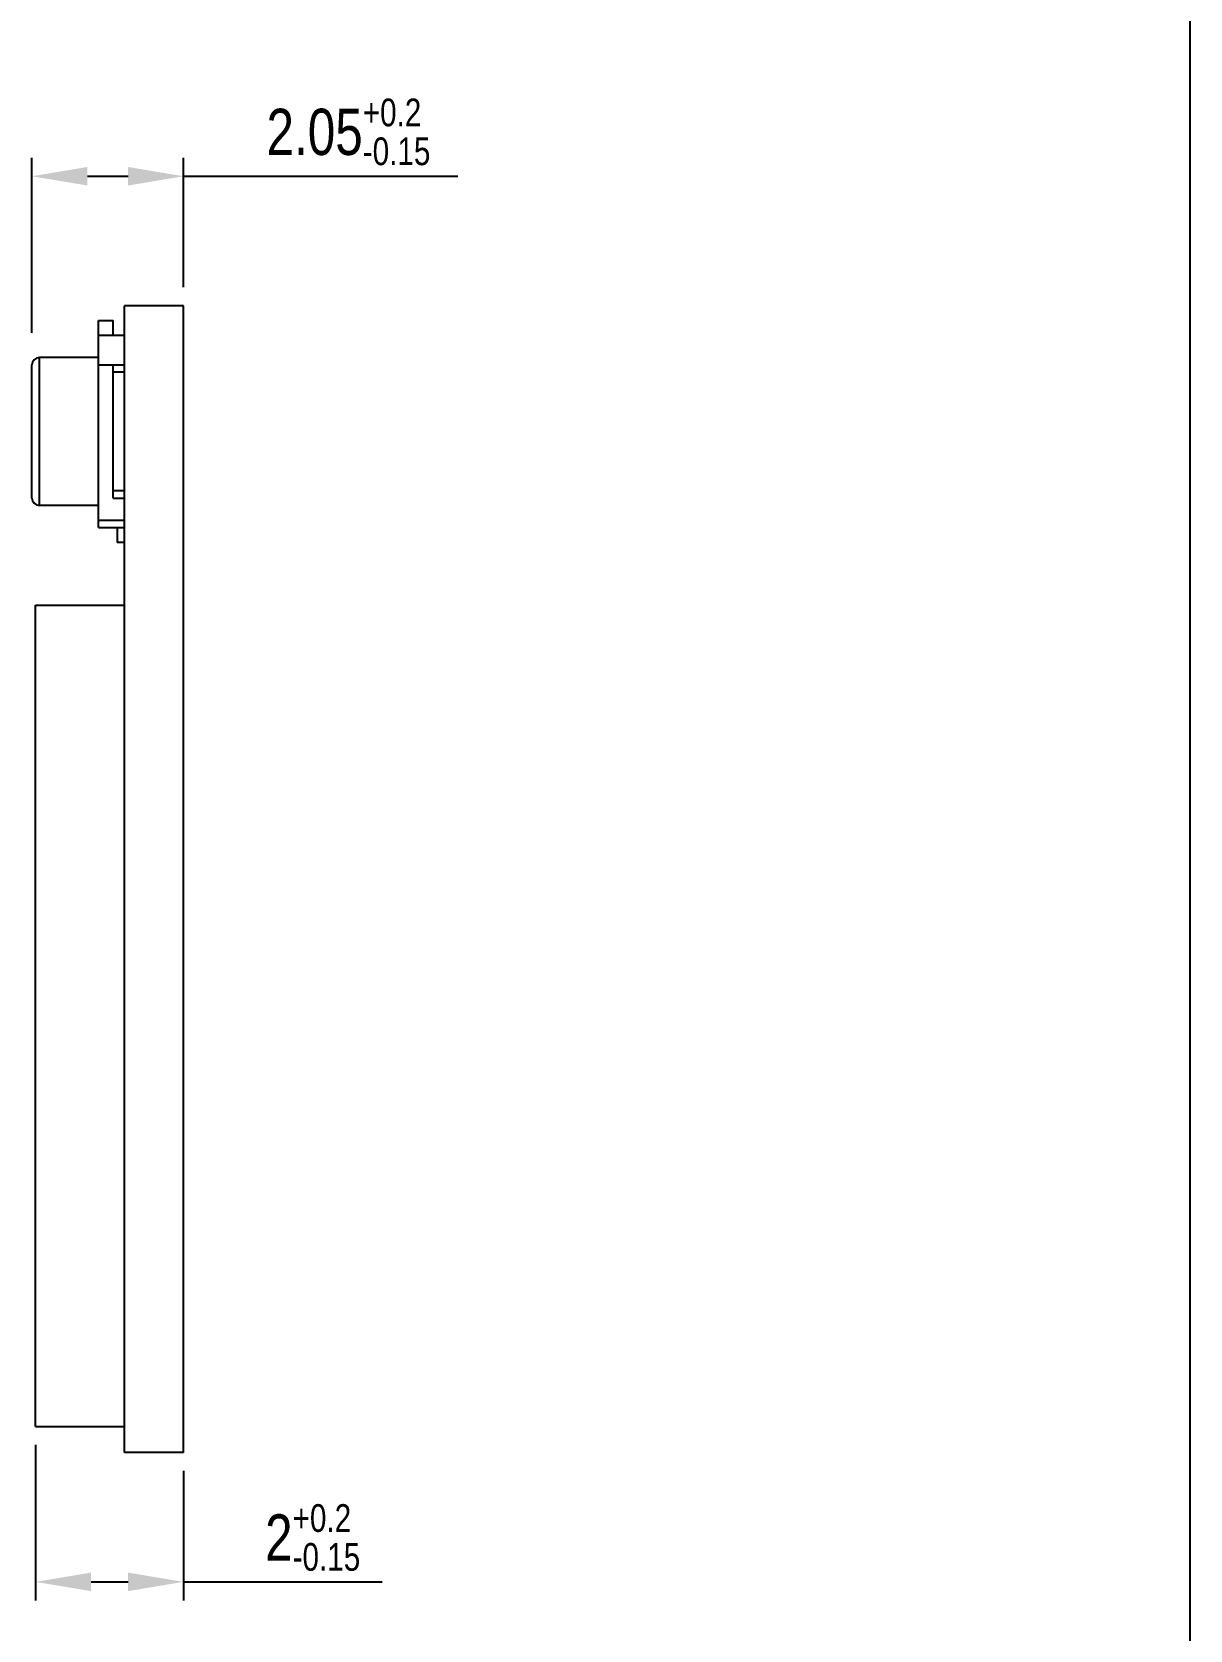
# Model space of a CAD drawing. Header units: millimetres. Extents: x 0 to 189, y 4 to 276.
# Drawn here: x 125.9 to 188.5, y 77.8 to 164.2 of the extents above; entities that cross this region are included whole.
import ezdxf

# ---------------------------------------------------------------- set-up
doc = ezdxf.new("R2010")
doc.units = ezdxf.units.MM
doc.header["$LTSCALE"] = 19.36
doc.header["$PDMODE"] = 3
doc.header["$PDSIZE"] = 8
doc.layers.get('0').update_dxf_attribs({"linetype": 'CONTINUOUS'})
doc.layers.get('Defpoints').update_dxf_attribs({"linetype": 'CONTINUOUS'})
doc.styles.get("Standard").update_dxf_attribs({"font": 'txt', "width": 0.8})
doc.dimstyles.new('DIMSTYLE_1', dxfattribs={"dimtxt": 2.5, "dimasz": 3, "dimexe": 1, "dimexo": 1, "dimgap": 0.65, "dimtad": 1, "dimlfac": 0.25, "dimdsep": 46, "dimtxsty": 'STANDARD', "dimblk": '_FILLED', "dimcen": 0.09, "dimadec": 0, "dimazin": 0, "dimtol": 1, "dimtp": 0.2, "dimtm": 0.15, "dimtfac": 0.6, "dimtofl": 0, "dimtmove": 0, "dimatfit": 3, "dimldrblk": '_FILLED', "dimfxl": 1, "dimtolj": 1, "dimarcsym": 0})

# ---------------------------------------------------------------- blocks, each defined once
blk = doc.blocks.new('_FILLED')
at = {"color": 0, "linetype": 'ByBlock'}
blk.add_solid([(0, 0), (-1, 0.167), (-1, -0.167)], dxfattribs=at)
blk = doc.blocks.new('*D6')
at = {"color": 0, "lineweight": -2}
for p, q in [((126.11, 87.769), (126.11, 79.369)), ((134.11, 86.369), (134.11, 79.369)), ((129.11, 80.369), (131.11, 80.369)), ((134.11, 80.369), (144.842, 80.369))]:
    blk.add_line(p, q, dxfattribs=at)
at = {"layer": 'Defpoints', "color": 0, "lineweight": -2}
for p in [(126.11, 88.769), (134.11, 87.369), (126.11, 80.369)]:
    blk.add_point(p, dxfattribs=at)
at = {"color": 0, "lineweight": -2, "xscale": 3, "yscale": 3, "zscale": 3, "rotation": 180}
blk.add_blockref('_FILLED', (126.11, 80.369), dxfattribs=at)
at = {"color": 0, "lineweight": -2, "xscale": 3, "yscale": 3, "zscale": 3}
blk.add_blockref('_FILLED', (134.11, 80.369), dxfattribs=at)
at = {"color": 0, "lineweight": -2, "insert": (141.092, 82.769), "char_height": 2.5, "attachment_point": 5}
blk.add_mtext('\\A1;2{\\H0.6x;\\S+0.2^ -0.15;}', dxfattribs=at)
blk = doc.blocks.new('*D7')
at = {"color": 0, "lineweight": -2}
for p, q in [((125.91, 147.902), (125.91, 157.369)), ((134.11, 150.369), (134.11, 157.369)), ((128.91, 156.369), (131.11, 156.369)), ((134.11, 156.369), (148.943, 156.369))]:
    blk.add_line(p, q, dxfattribs=at)
at = {"layer": 'Defpoints', "color": 0, "lineweight": -2}
for p in [(134.11, 156.369), (134.11, 149.369), (125.91, 146.902)]:
    blk.add_point(p, dxfattribs=at)
at = {"color": 0, "lineweight": -2, "xscale": 3, "yscale": 3, "zscale": 3, "rotation": 180}
blk.add_blockref('_FILLED', (125.91, 156.369), dxfattribs=at)
at = {"color": 0, "lineweight": -2, "xscale": 3, "yscale": 3, "zscale": 3}
blk.add_blockref('_FILLED', (134.11, 156.369), dxfattribs=at)
at = {"color": 0, "lineweight": -2, "insert": (143.027, 158.769), "char_height": 2.5, "attachment_point": 5}
blk.add_mtext('\\A1;2.05{\\H0.6x;\\S+0.2^ -0.15;}', dxfattribs=at)

msp = doc.modelspace()

# ---------------------------------------------------------------- linework, layer by layer
at = {"color": 0, "lineweight": -2}
for p, q in [((188.542, 3.653), (188.542, 275.551)), ((130.91, 87.369), (130.91, 149.369)), ((134.11, 149.369), (130.91, 149.369)), ((134.11, 87.369), (134.11, 149.369)), ((129.51, 137.369), (129.51, 148.569)), ((129.51, 148.569), (130.31, 148.569)), ((129.51, 147.769), (130.91, 147.769)), ((130.31, 147.769), (130.31, 148.569)), ((125.91, 138.969), (125.91, 146.169)), ((126.31, 138.569), (126.31, 146.569)), ((129.51, 146.569), (126.31, 146.569)), ((129.51, 146.169), (130.91, 146.169)), ((130.31, 138.969), (130.31, 146.169)), ((130.91, 145.769), (130.31, 145.769)), ((130.31, 139.369), (130.91, 139.369)), ((129.51, 138.569), (126.31, 138.569)), ((130.31, 138.969), (130.91, 138.969)), ((129.51, 137.769), (130.91, 137.769)), ((129.51, 137.369), (130.91, 137.369)), ((130.51, 137.369), (130.51, 136.569)), ((130.91, 136.569), (130.51, 136.569)), ((126.11, 88.769), (126.11, 133.169)), ((126.11, 133.169), (130.91, 133.169)), ((126.11, 88.769), (130.91, 88.769)), ((134.11, 87.369), (130.91, 87.369))]:
    msp.add_line(p, q, dxfattribs=at)
for centre, start, end in [((126.31, 146.169), 90, 180), ((126.31, 138.969), 180, 270)]:
    msp.add_arc(centre, 0.4, start, end, dxfattribs=at)

# ---------------------------------------------------------------- dimensions: what is measured, and where the dimension line sits
dim = msp.add_linear_dim(base=(134.11, 156.369), p1=(125.91, 146.902), p2=(134.11, 149.369), dimstyle='DIMSTYLE_1', dxfattribs=at)
dim.commit()
dim.dimension.update_dxf_attribs({"geometry": '*D7', "text_midpoint": (143.027, 158.769)})
dim = msp.add_linear_dim(base=(126.11, 80.369), p1=(134.11, 87.369), p2=(126.11, 88.769), dimstyle='DIMSTYLE_1', dxfattribs=at)
dim.commit()
dim.dimension.update_dxf_attribs({"geometry": '*D6', "text_midpoint": (141.092, 80.369), "dimtype": 160})

doc.saveas('drawing.dxf')
